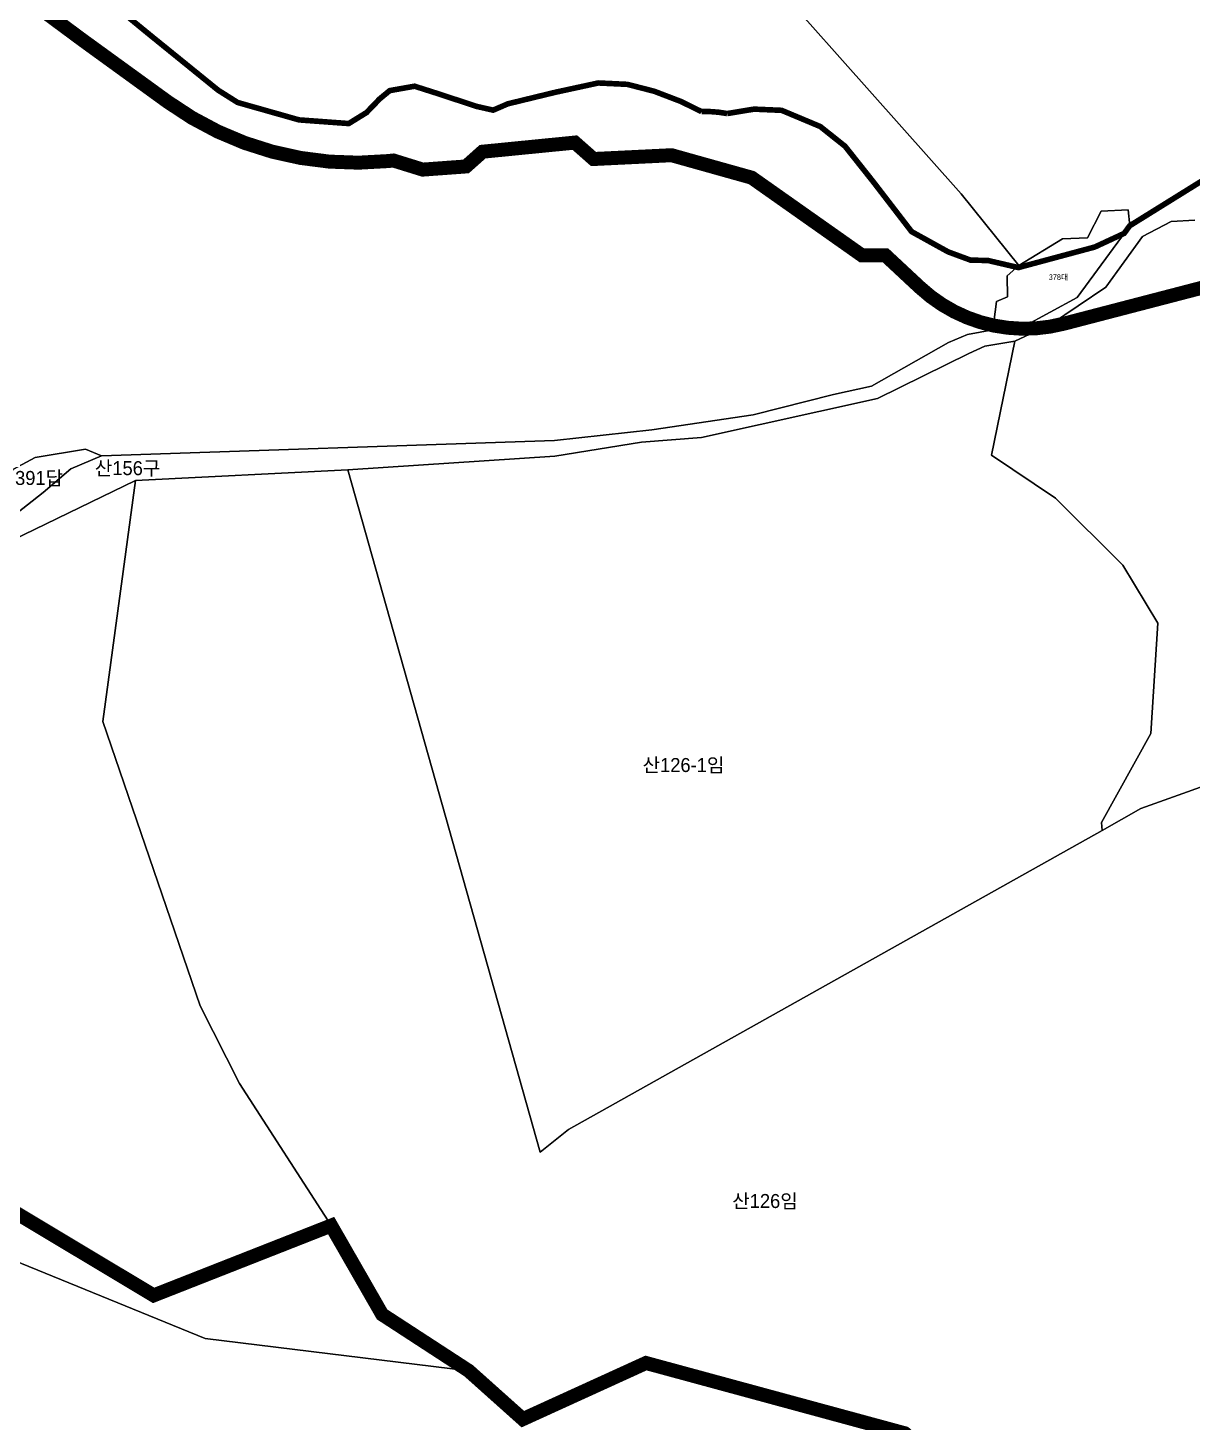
# Model space of a CAD drawing. Header units: metres. Extents: x 425810 to 429904, y 275710 to 280356.
# Drawn here: x 428198 to 428614.2, y 277885.1 to 278383.4 of the extents above; entities that cross this region are included whole.
import ezdxf

# ---------------------------------------------------------------- set-up
doc = ezdxf.new("R2010")
doc.units = ezdxf.units.M
doc.linetypes.add('boundary', pattern=[170, 150, -4, 4, -4, 4, -4])
for name, color, linetype in [('-00-경계_369-1 369 매입(20240430)', 7, 'Continuous'), ('-00-도시계획도로 현황측량경계', 7, 'Continuous'), ('00_지번', 6, 'Continuous'), ('00_지적', 6, 'Continuous')]:
    doc.layers.add(name, color=color, linetype=linetype)
doc.styles.get("Standard").update_dxf_attribs({"font": ''})
doc.styles.get('Standard').set_extended_font_data('Gulim')

msp = doc.modelspace()

# ---------------------------------------------------------------- linework, layer by layer
at = {"layer": '-00-경계_369-1 369 매입(20240430)', "color": 1, "linetype": 'boundary', "flags": 128}
msp.add_lwpolyline([(428568.1984763492, 278277.6808034089, 5, 5, -0.2566209666695616), (428516.8485261414, 278290.6744738204, 5, 5, 0), (428504.597422643, 278302.0930519416, 5, 5, 0), (428496.0964100005, 278302.1497900689, 5, 5, 0), (428456.7388854046, 278329.8945728959, 5, 5, 0), (428428.0822005816, 278337.922602217, 5, 5, 0), (428400.1832477311, 278336.5593661891, 5, 5, 0), (428393.5178035014, 278342.4362350357, 5, 5, 0), (428360.527628952, 278339.1762928788, 5, 5, 0), (428354.6154994898, 278333.9092505785, 5, 5, 0), (428339.1323057201, 278332.7808218085, 5, 5, 0), (428328.6673147829, 278336.0277035654, 5, 5, 0), (428326.556488587, 278335.8191015815, 5, 5, -0.1834998917514173), (428248.0003507366, 278356.9740310651, 5, 5, 0), (428217.5055624367, 278379.0856796779, 5, 5, 0), (428175.023397995, 278410.5942492239, 5, 5, 0), (428156.0330250923, 278422.223666284, 5, 5, 0), (428142.3514909908, 278429.2756816172, 5, 5, 0), (428040.4512191037, 278481.5902657678, 5, 5, 0), (427977.6405925826, 278514.830574349, 5, 5, 0), (427941.5676898648, 278533.2296075118, 5, 5, 0), (427943.1471661995, 278543.6496444033, 5, 5, 0), (427944.7449997901, 278554.210998707, 5, 5, 0), (427944.8041483495, 278554.2406471076, 5, 5, 0), (427949.6714254944, 278585.8389645506, 5, 5, 0), (427921.604472443, 278588.9218059991, 5, 5, 0), (427848.9423825877, 278616.0136377204, 5, 5, 0), (427828.5551931958, 278640.6977543796, 5, 5, 0), (427798.7427527677, 278646.6205347408, 5, 5, 0), (427777.6719759823, 278622.4832451195, 5, 5, 0), (427733.5525387213, 278606.0589131533, 5, 5, 0), (427677.2996742637, 278626.9930528401, 5, 5, 0), (427610.5833835952, 278626.9930528401, 5, 5, 0), (427592.3964920521, 278607.5954796883, 5, 5, 0), (427587.8357842627, 278607.7057634641, 5, 5, 0), (427567.9672151424, 278626.99305284, 5, 5, 0), (427514.1312673562, 278626.9930528401, 5, 5, 0), (427498.5747271011, 278595.1563962329, 5, 5, 0), (427334.4903751731, 278598.472750746, 5, 5, 0), (427321.5066292626, 278586.3826255168, 5, 5, 0), (427300.154660683, 278581.2846506166, 5, 5, 0), (427301.9891890632, 278518.9531911875, 5, 5, 0), (427297.8648767329, 278481.0714676964, 5, 5, 0), (427297.4393115629, 278477.1626604072, 5, 5, 0), (427251.4034451031, 278493.069800556, 5, 5, 0), (427212.9179416529, 278489.9961978572, 5, 5, 0), (427192.2174855328, 278480.9003187569, 5, 5, 0), (427194.9266545631, 278477.0497125875, 5, 5, 0), (427190.7528530729, 278468.7283211761, 5, 5, 0), (427186.4743469235, 278462.680645196, 5, 5, 0), (427174.4989557228, 278461.4410950172, 5, 5, 0), (427159.3395579634, 278468.756266557, 5, 5, 0), (427160.1040615234, 278470.2741842459, 5, 5, 0), (427155.3044370237, 278470.3568435463, 5, 5, 0), (427145.3991195129, 278471.6838377661, 5, 5, 0), (427141.1281387432, 278469.3663710676, 5, 5, 0), (427135.9116203131, 278471.5732216261, 5, 5, 0), (427121.7592312432, 278437.9104941062, 5, 5, 0), (427126.6395919136, 278389.6560555463, 5, 5, 0), (427123.1593426632, 278338.3657141572, 5, 5, 0), (427104.5689846928, 278330.107857868, 5, 5, 0), (427060.1099511131, 278310.3591090462, 5, 5, 0), (427026.188426623, 278280.4491569775, 5, 5, 0), (427014.4873426167, 278270.1338152719, 5, 5, 0), (426953.9497251231, 278216.7790101862, 5, 5, 0), (426978.0895578136, 278210.0924615472, 5, 5, 0), (427020.1298643831, 278179.5143638578, 5, 5, 0), (427026.207228043, 278172.9105594758, 5, 5, 0), (426987.7026539929, 278121.7482876875, 5, 5, 0), (427011.7394181629, 277949.5602220468, 5, 5, 0), (427009.5683561228, 277929.7214837376, 5, 5, 0), (427020.6343456831, 277882.7509201973, 5, 5, 0), (427004.1150489933, 277845.3756881472, 5, 5, 0), (427010.7472895932, 277787.5323338157, 5, 5, 0), (427000.0407141041, 277733.7678658766, 5, 5, 0), (426988.1254107633, 277685.1608430262, 5, 5, 0), (427071.782756213, 277618.5793230965, 5, 5, 0), (427116.454385653, 277643.4544329871, 5, 5, 0), (427176.4386936435, 277639.2006090865, 5, 5, 0), (427227.5197157433, 277610.4101729263, 5, 5, 0), (427276.4063425929, 277572.4782509175, 5, 5, 0), (427321.0794448432, 277585.0883535859, 5, 5, 0), (427330.2326864431, 277571.2956870873, 5, 5, 0), (427343.9992012232, 277550.5518916959, 5, 5, 0), (427365.0870213731, 277566.3311090976, 5, 5, 0), (427375.346064923, 277574.0077047257, 5, 5, 0), (427398.2706898132, 277600.699525677, 5, 5, 0), (427494.6576545731, 277583.0439263269, 5, 5, 0), (427543.9976574331, 277627.1655639359, 5, 5, 0), (427567.4716065433, 277710.9865467163, 5, 5, 0), (427554.4181634531, 277765.3635662258, 5, 5, 0), (427542.0593626936, 277816.8584555559, 5, 5, 0), (427541.1412298527, 277820.6817701463, 5, 5, 0), (427560.7202355629, 277905.6088311471, 5, 5, 0), (427645.9001958333, 277978.090588747, 5, 5, 0), (427744.5252269503, 278038.6282595581, 5, 5, 0), (427769.873909335, 278054.1876988811, 5, 5, 0), (427843.2206119048, 278092.1145804494, 5, 5, 0), (427863.4215641347, 278107.4133062108, 5, 5, 0), (427882.7433012445, 278137.9054975108, 5, 5, 0), (427883.9639914846, 278166.4059499995, 5, 5, 0), (427887.3244610244, 278175.3461948213, 5, 5, 0), (427911.3941011747, 278196.8633591894, 5, 5, 0), (427912.0123432847, 278222.7272967797, 5, 5, 0), (427957.7493812247, 278214.999652271, 5, 5, 0), (428012.0705605003, 277983.38384493, 5, 5, 0), (428096.9350160033, 278017.9360947575, 5, 5, 0), (428242.9485450032, 277930.4124790769, 5, 5, 0), (428306.3922790929, 277955.3636866159, 5, 5, 0), (428324.6182502628, 277923.6111761559, 5, 5, 0), (428355.5758893329, 277903.4592279868, 5, 5, 0), (428374.9141556731, 277886.1754330959, 5, 5, 0), (428418.9449108827, 277906.2496407258, 5, 5, 0), (428511.4410606127, 277881.1341686067, 5, 5, 0), (428538.7712297233, 277857.5920360557, 5, 5, 0), (428559.9150582029, 277839.3784708457, 5, 5, 0), (428636.9678720634, 277806.5870263858, 5, 5, 0), (428652.4006275429, 277809.9031395059, 5, 5, 0), (428668.3670806526, 277830.7186383461, 5, 5, 0), (428700.9626537827, 277880.8312320765, 5, 5, 0), (428728.3115847835, 277913.6910343266, 5, 5, 0), (428781.4334840931, 277944.5175347276, 5, 5, 0), (428812.004300203, 277973.6593371671, 5, 5, 0), (428825.4741334932, 278025.9146521766, 5, 5, 0), (428800.155148312, 278143.7629258734, 5, 5, 0), (428770.3874265727, 278291.9980610062, 5, 5, 0), (428769.4885170029, 278303.1268223769, 5, 5, 0), (428763.5023773432, 278310.1598999559, 5, 5, 0), (428768.7132296432, 278316.8152322363, 5, 5, 0), (428772.297957963, 278323.9476190658, 5, 5, 0), (428772.9532132015, 278326.2539583291, 5, 5, 0), (428774.614974383, 278332.2830082867, 5, 5, 0), (428774.9908990934, 278335.6184705762, 5, 5, 0), (428775.2717522428, 278344.5626160058, 5, 5, 0), (428773.288320543, 278344.1135794672, 5, 5, 0), (428766.7949030501, 278345.3354569394, 5, 5, 0), (428765.7977554202, 278348.3264829697, 5, 5, 0), (428758.9103604899, 278368.9923397506, 5, 5, 0), (428750.6605822883, 278369.3633889015, 5, 5, -0.3998323286457848), (428717.9367354959, 278316.6436829412, 5, 5, 0), (428568.2117803273, 278277.6842651915, 5, 5, -6.24863235308e-05), (428568.1984759169, 278277.6808050716, 0, 0, 0)], format="xyseb", dxfattribs=at)
at = {"layer": '-00-도시계획도로 현황측량경계', "color": 5, "linetype": 'boundary', "const_width": 2, "flags": 128}
msp.add_lwpolyline([(428748.2790908621, 278465.9205168821), (428748.5883844893, 278473.39534161), (428748.1161152478, 278533.240212588), (428743.6606362296, 278540.1010015357), (428721.7446520647, 278546.6004884169), (428729.3246695112, 278551.8015365004), (428826.8271068225, 278555.2025036514), (428910.0746197215, 278571.1534659812), (428914.8457092502, 278559.1491378557), (428883.7512941637, 278540.0737554286), (428872.5638817299, 278539.5804248008), (428839.2627972644, 278537.3169396905), (428763.2851213341, 278534.5875745418), (428763.7029226169, 278480.9437895792), (428767.8123698977, 278475.0304689608), (428772.8695596592, 278453.6027342882), (428741.1413856581, 278415.2080983252), (428754.2071335116, 278373.0399042841), (428751.2997529169, 278365.4241739032, -0.3743307609995224), (428717.9367354959, 278316.6436829413), (428568.1984759169, 278277.6808050717), (428568.2117803274, 278277.6842651915), (428568.1984763491, 278277.6808034089, -0.2566209666692114), (428516.8485261415, 278290.6744738204), (428504.5974226431, 278302.0930519417), (428496.0964100005, 278302.149790069), (428456.7388854048, 278329.8945728958), (428428.0822005815, 278337.922602217), (428400.1832477311, 278336.5593661892), (428393.5178035013, 278342.4362350357), (428360.527628952, 278339.1762928788), (428354.6154994899, 278333.9092505785), (428339.1323057202, 278332.7808218085), (428328.6673147827, 278336.0277035654), (428326.5564885716, 278335.81910158, -0.1834998917166123), (428248.0003507365, 278356.9740310652), (428217.505562439, 278379.0856796767), (428175.0233979948, 278410.5942492241), (428156.0330250939, 278422.223666284), (428142.3514910373, 278429.2756816062), (428040.4512191024, 278481.5902657678), (427977.6405925834, 278514.8305743502), (427941.5704960616, 278533.2281762073), (427944.7449997901, 278554.210998707), (427958.1954910211, 278560.9530995353), (427994.6609334095, 278530.3117519393), (428040.2858543594, 278499.6149717498), (428073.2016436525, 278484.6843332733), (428101.6653627893, 278473.8045444414), (428121.3894995606, 278469.5796211546), (428183.4504845299, 278440.2442379446), (428202.52588017, 278423.1915912434), (428216.8989296605, 278406.6090631451), (428227.7266991803, 278392.3062055438), (428241.6874456751, 278380.8620857753), (428265.9917042412, 278361.1680012346), (428272.9639392694, 278356.7723532333), (428294.9254353903, 278350.5462424509), (428312.6868242735, 278349.2404837055), (428319.0342942817, 278353.1600126707), (428323.7364806782, 278358.0456973), (428327.3324970234, 278361.011517504), (428336.2234530058, 278362.5814633395), (428344.3584380772, 278359.9941907531), (428358.4431897067, 278355.3527529065), (428364.3263636718, 278354.0327996333), (428369.560492151, 278356.2920135949), (428386.4673960146, 278360.4013605567), (428401.9033730371, 278363.7446964696), (428412.2788319636, 278363.247157572), (428421.8880626727, 278360.7798988649), (428431.4768758935, 278357.1115726904), (428438.7699720908, 278353.5160484158, -0.0575926685593434), (428447.9652586079, 278352.8152406531), (428457.5737590873, 278354.3910077624), (428467.4339845334, 278353.9627810996), (428481.2432499754, 278348.17328084), (428490.1021814212, 278341.1249094146), (428500.0569932414, 278328.5872907321), (428513.8853338858, 278310.6137876299), (428526.9394354141, 278303.3879945348), (428534.9673843127, 278300.4210262512), (428541.1785042106, 278300.2964220215), (428552.061296083, 278297.7648007275), (428579.3680163045, 278305.1122107044), (428589.8546850704, 278309.9736170072), (428591.8713674703, 278312.7121353393), (428606.3186835797, 278321.6917525399), (428620.7659996897, 278330.6713697408), (428640.2571428502, 278337.7408240903), (428665.4927340401, 278338.3377135806), (428674.5396440095, 278341.2425972594), (428684.7737903097, 278345.451899519), (428689.3831199796, 278345.2312210201), (428699.1931944998, 278340.111126879), (428725.0281092254, 278334.1376130605), (428738.0934527316, 278356.4409005395), (428722.9220775901, 278402.1001311529), (428717.7537948999, 278417.7642494495), (428720.1255726036, 278438.4652040036), (428736.1993539724, 278454.8443607015)], format="xyb", close=True, dxfattribs=at)
at = {"layer": '00_지적', "linetype": 'Continuous', "flags": 128}
for points in [[(428434.24265909, 278433.5589710307), (428531.6056521097, 278324.1739882901), (428552.1899968896, 278298.500842441), (428548.0470074098, 278294.8218659796), (428548.1364259805, 278287.3425294608), (428544.27795865, 278285.6980649401), (428542.9297260502, 278275.5100188609), (428533.9010610599, 278273.8135102596), (428527.1163313399, 278270.9910791107), (428499.5778547794, 278255.3715936002), (428486.0037374897, 278252.3437960502), (428457.26096047, 278245.1775945704), (428420.9938909403, 278239.8206214905), (428386.2498941301, 278235.9360900093), (428224.29412908, 278230.4411102105), (428218.6002657805, 278232.8883886096), (428200.6242639497, 278229.8253185302), (428192.8292112099, 278225.7591549009)], [(428708.3363043601, 278386.0775362794), (428718.84828398, 278371.5770893693), (428730.2409511601, 278358.8831893299), (428738.4934217399, 278355.3394613992), (428725.9732588503, 278333.9190768506), (428699.1931945002, 278340.1111268792), (428689.38311998, 278345.2312210203), (428684.7737903101, 278345.4518995192), (428674.5396440103, 278341.2425972596), (428665.4927340401, 278338.3377135806), (428640.2571428502, 278337.7408240903), (428620.7659996897, 278330.6713697408), (428591.8713674703, 278312.7121353393), (428591.3350814004, 278318.4598826096), (428581.63525871, 278317.9145612792), (428576.7907110398, 278308.4304107298), (428567.7968556704, 278308.0126692393), (428552.1899968896, 278298.500842441), (428531.6056521097, 278324.1739882901), (428434.24265909, 278433.5589710307)], [(428708.3363043601, 278386.0775362794), (428718.84828398, 278371.5770893693), (428730.2409511601, 278358.8831893299), (428738.4934217399, 278355.3394613992), (428725.9732588503, 278333.9190768506), (428699.1931945002, 278340.1111268792), (428689.38311998, 278345.2312210203), (428684.7737903101, 278345.4518995192), (428674.5396440103, 278341.2425972596), (428665.4927340401, 278338.3377135806), (428640.2571428502, 278337.7408240903), (428620.7659996897, 278330.6713697408), (428591.8713674703, 278312.7121353393), (428591.3350814004, 278318.4598826096), (428581.63525871, 278317.9145612792), (428576.7907110398, 278308.4304107298), (428567.7968556704, 278308.0126692393), (428552.1899968896, 278298.500842441), (428531.6056521097, 278324.1739882901), (428434.24265909, 278433.5589710307)], [(428190.64086005, 278207.3000911401), (428203.4591142797, 278217.4112177193), (428213.35429426, 278225.7989969496), (428224.29412908, 278230.4411102105), (428386.2498941301, 278235.9360900093), (428420.9938909403, 278239.8206214905), (428457.26096047, 278245.1775945704), (428486.0037374897, 278252.3437960502), (428499.5778547794, 278255.3715936002), (428527.1163313399, 278270.9910791107), (428533.9010610599, 278273.8135102596), (428542.9297260502, 278275.5100188609), (428553.7616220497, 278276.5849854294), (428573.0284272199, 278287.1246966292), (428591.8713674703, 278312.7121353393), (428620.7659996897, 278330.6713697408)], [(428615.1411640802, 278314.6828518696), (428606.6881675096, 278314.1961421501), (428596.4871274, 278308.8125525397), (428583.3759684703, 278290.7338242792), (428563.5962192304, 278277.4393230509), (428550.8292028298, 278271.4636390806), (428540.0690126697, 278269.6255134009), (428534.3875166904, 278267.0799295493), (428501.6793836802, 278250.9430275206), (428438.79926827, 278237.0063515008), (428417.3924396401, 278235.3080638293), (428386.3642317997, 278230.3638415709), (428312.31600154, 278225.4966796804), (428236.4149295501, 278221.6703905408), (428192.49600882, 278200.392438339)], [(428666.83862592, 278129.8342013806), (428595.7802086901, 278104.4594430793), (428582.0493093095, 278096.5854407903), (428581.7271320996, 278099.4101661891), (428599.4278627801, 278131.2062955704), (428601.9199388698, 278170.7139870096), (428589.3570950004, 278191.3694671597), (428565.3554896498, 278215.4062157907), (428542.4070576699, 278230.6973375493), (428550.8292028298, 278271.4636390806), (428563.5962192304, 278277.4393230509), (428583.3759684703, 278290.7338242792), (428596.4871274, 278308.8125525397), (428606.6881675096, 278314.1961421501), (428615.1411640802, 278314.6828518696)], [(428511.4410578096, 277881.13416937), (428418.9449080797, 277906.2496414892), (428374.91415287, 277886.1754338592), (428355.5758865299, 277903.4592287503), (428324.6182474597, 277923.6111769192), (428306.3922762899, 277955.3636873793), (428273.6787717101, 278006.1198347806), (428259.5756818503, 278033.84854207), (428224.7563331397, 278135.4833914694), (428236.4149295501, 278221.6703905408), (428312.31600154, 278225.4966796804), (428381.0742773302, 277981.6323913094), (428391.3025844897, 277989.6867212095), (428582.0493093095, 278096.5854407903), (428595.7802086901, 278104.4594430793), (428666.83862592, 278129.8342013806)], [(428192.49600882, 278200.392438339), (428236.4149295501, 278221.6703905408), (428224.7563331397, 278135.4833914694), (428259.5756818503, 278033.84854207), (428273.6787717101, 278006.1198347806), (428306.3922762899, 277955.3636873793), (428242.9485422, 277930.4124798402), (428096.9350132002, 278017.9360955208)], [(428151.32014071, 277879.7783383393), (428150.2724115, 277896.9419869501), (428149.2788331796, 277904.1495505293), (428148.4994949101, 277906.0371271893), (428146.5837276401, 277908.3877873104), (428143.7702209101, 277910.4458021392), (428136.71005503, 277912.7069241405), (428134.3591641998, 277912.8998878095), (428134.3591641998, 277912.8998878095), (428117.7072717798, 277937.9811518695), (428081.7956793001, 277943.9828693791), (428005.8705058602, 277928.7988422997), (428060.8364144304, 277972.9580231905), (428161.13049764, 277955.8590846192), (428261.3080329699, 277915.0291956309), (428355.5758865299, 277903.4592287503), (428374.91415287, 277886.1754338592), (428418.9449080797, 277906.2496414892), (428511.4410578096, 277881.13416937)]]:
    msp.add_lwpolyline(points, dxfattribs=at)
for points in [[(428552.1899968896, 278298.500842441), (428567.7968556704, 278308.0126692393), (428576.7907110398, 278308.4304107298), (428581.63525871, 278317.9145612792), (428591.3350814004, 278318.4598826096), (428591.8713674703, 278312.7121353393), (428573.0284272199, 278287.1246966292), (428553.7616220497, 278276.5849854294), (428542.9297260502, 278275.5100188609), (428544.27795865, 278285.6980649401), (428548.1364259805, 278287.3425294608), (428548.0470074098, 278294.8218659796), (428552.1899968896, 278298.500842441)], [(428550.8292028298, 278271.4636390806), (428542.4070576699, 278230.6973375493), (428565.3554896498, 278215.4062157907), (428589.3570950004, 278191.3694671597), (428601.9199388698, 278170.7139870096), (428599.4278627801, 278131.2062955704), (428581.7271320996, 278099.4101661891), (428582.0493093095, 278096.5854407903), (428391.3025844897, 277989.6867212095), (428381.0742773302, 277981.6323913094), (428312.31600154, 278225.4966796804), (428386.3642317997, 278230.3638415709), (428417.3924396401, 278235.3080638293), (428438.79926827, 278237.0063515008), (428501.6793836802, 278250.9430275206), (428534.3875166904, 278267.0799295493), (428540.0690126697, 278269.6255134009), (428550.8292028298, 278271.4636390806)], [(428190.64086005, 278207.3000911401), (428188.5696054501, 278209.7656559796), (428185.3748489405, 278215.2346592992), (428192.8292112099, 278225.7591549009), (428200.6242639497, 278229.8253185302), (428218.6002657805, 278232.8883886096), (428224.29412908, 278230.4411102105), (428213.35429426, 278225.7989969496), (428203.4591142797, 278217.4112177193), (428190.64086005, 278207.3000911401)], [(428005.8705058602, 277928.7988422997), (428012.0705576903, 277983.3838456907), (428096.9350132002, 278017.9360955208), (428242.9485422, 277930.4124798402), (428306.3922762899, 277955.3636873793), (428324.6182474597, 277923.6111769192), (428355.5758865299, 277903.4592287503), (428261.3080329699, 277915.0291956309), (428161.13049764, 277955.8590846192), (428060.8364144304, 277972.9580231905), (428005.8705058602, 277928.7988422997)]]:
    msp.add_lwpolyline(points, close=True, dxfattribs=at)

# ---------------------------------------------------------------- texts
at = {"layer": '00_지번'}
for s, height, p in [('378대', 2, (428562.9085326988, 278293.3254892997)), ('산156구', 5, (428221.9041753728, 278223.5753314237)), ('391답', 5, (428193.4179105452, 278220.0674884159)), ('산126-1임', 5, (428417.7043022214, 278117.4701895268)), ('산126임', 5, (428449.7546711826, 277961.6432432955))]:
    msp.add_text(s, height=height, dxfattribs=at).set_placement(p)

doc.saveas('drawing.dxf')
